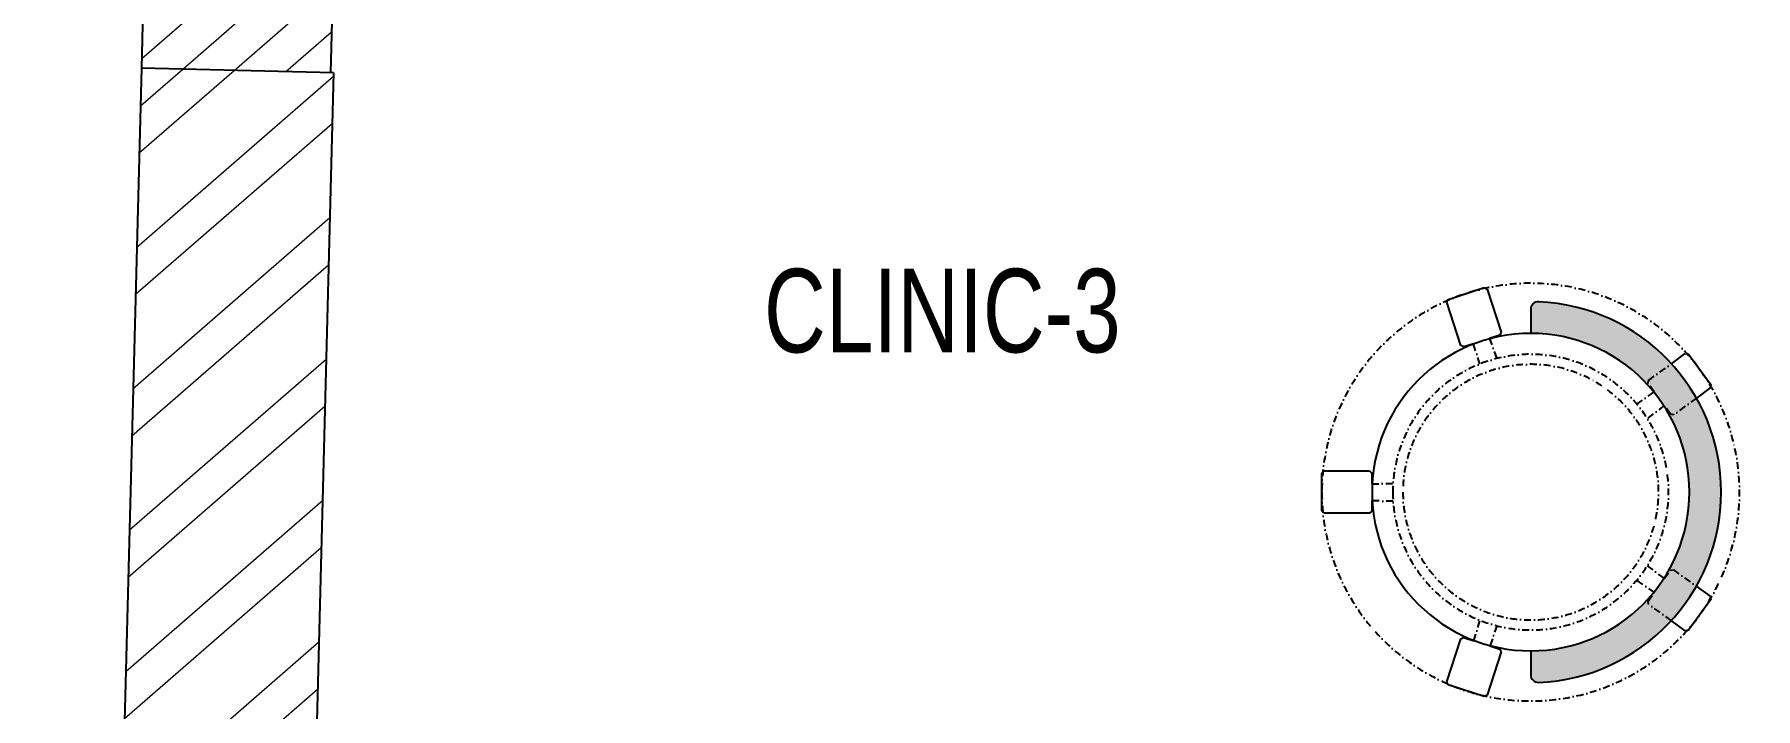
# Model space of a CAD drawing. Header units: feet. Extents: x 3651693 to 3662081, y -5465341 to -5451435.
# Drawn here: x 3652647 to 3654708, y -5456968 to -5456161 of the extents above; entities that cross this region are included whole.
import ezdxf

# ---------------------------------------------------------------- set-up
doc = ezdxf.new("R2010")
doc.units = ezdxf.units.FT
doc.header["$LTSCALE"] = 33
doc.header["$MEASUREMENT"] = 0
doc.linetypes.add('DASHDOT2', pattern=[0.5, 0.25, -0.125, 0, -0.125])
doc.layers.add('A-WALL', color=1, linetype='Continuous')
for name, color, linetype, lineweight in [('HATCH', 9, 'Continuous', 9), ('LENS-DIM', 252, 'Continuous', 5), ('LENS-FURNITURE', 13, 'Continuous', 9), ('LENS-TEXT', 31, 'Continuous', 5), ('LN-ELEVATION-1', 81, 'Continuous', 25), ('LN-HATCH', 251, 'Continuous', 0)]:
    doc.layers.add(name, color=color, linetype=linetype, lineweight=lineweight)
doc.styles.add('LK TXT', font='GILC____.TTF', dxfattribs={"height": 100})

# ---------------------------------------------------------------- blocks, each defined once
blk = doc.blocks.new('A$C7768cef6')
at = {"layer": 'LN-HATCH'}
h = blk.add_hatch(dxfattribs=at)
h.set_pattern_fill('ANSI32', color=256, scale=333, angle=180)
h.set_pattern_definition([(225, (-8476145.499999998, 5278100.999999999), (88.29995930067012, -88.29995930067017), []), (225, (-8476204.366639435, 5278100.999999999), (88.29995930067012, -88.29995930067017), [])])
h.paths.add_polyline_path([(3206.324266267941, -4048.692402662709), (2977.202866679057, -4069.285647921264), (3230.172121921555, -7684.44574892521), (3460.734524888918, -7684.44574892614)])
h.paths.add_polyline_path([(2967.627134693787, -637.4938937639816), (2738.188174406067, -653.5489085866138), (2945.435889311135, -3615.306728641503), (3174.557288900018, -3594.71348338481)])
h.paths.add_polyline_path([(2722.837275948375, 2860.775212550536), (2067.456788793206, 3024.909904948436), (2011.580820744857, 2801.800343981012), (2505.049433324486, 2678.215158701874), (2714.454855754972, -314.3782589323819), (2943.893816044554, -298.3232441106811)])
h.paths.add_polyline_path([(102.6356133781373, 3516.983327278867), (70.24509408324957, 3287.992027409375), (1131.181044183671, 3022.289280325174), (1187.05701223202, 3245.398841289804)])
h.paths.add_polyline_path([(-2536.391984812916, 4177.906243884936), (-2573.675566161052, 3950.140371458605), (-207.7442084159702, 3357.612178679556), (-175.353689122945, 3586.603478548117)])
h.paths.add_polyline_path([(-5282.927916646004, 4865.753744939342), (-5322.564830237999, 4638.577245363034), (-2865.696740439162, 4023.274690458551), (-2828.413159092889, 4251.040562884882)])
h.paths.add_polyline_path([(-5692.355758238583, 4525.227436942979), (-5924.074085010215, 4525.227436942979), (-5594.988467436284, 1838.056437848136), (-5365.366617064923, 1855.175358508714)])
h.paths.add_polyline_path([(-5270.079796809703, 308.536950988695), (-5499.857944216579, 298.437298820354), (-5427.452633406967, -1348.862816617824), (-5197.230566613376, -1348.862816617824)])
h.paths.add_polyline_path([(-3478.449723847211, -1566.558390707709), (-3484.226481860504, -1335.611501223407), (-5017.230566615239, -1518.862816617824), (-5017.230566613376, -1750.500244708732)])
h.paths.add_polyline_path([(-3243.623598568142, -1756.62419608701), (-3473.695539167151, -1756.62419608701), (-3436.185430182144, -3256.227083085105), (-2879.767371468246, -3256.227083085105), (-2649.719529582188, -3250.898954012431), (-2661.866562709212, -3026.227083085105), (-3211.866562711075, -3026.227083085105)])
h.paths.add_polyline_path([(-2593.573243126273, -4289.382268522866), (-2824.628064928577, -4276.085268374532), (-2641.163788782433, -7669.445748926141), (-2410.827878078446, -7669.445748925209)])
h = blk.add_hatch(dxfattribs=at)
h.set_pattern_fill('ANSI31', color=256, scale=333, angle=180)
h.set_pattern_definition([(225, (-8476145.499999998, 5278100.999999999), (29.43331976689004, -29.43331976689005), [])])
h.paths.add_polyline_path([(-5326.328051734716, 1507.114467905834), (-5552.243754390627, 1490.271850431338), (-5499.857944216579, 298.437298820354), (-5273.638985581696, 308.380510661751)])
h.paths.add_polyline_path([(-2649.719529582188, -3250.898954012431), (-2879.767371468246, -3256.227083085105), (-2824.628064928577, -4276.085268374532), (-2593.573243126273, -4289.382268522866)])
at = {"layer": 'A-WALL'}
for p, q in [((-5326.328051734716, 1507.114467905834, -81.85361025111428), (-5273.638985581696, 308.380510661751, -81.85361025111428)), ((-5552.392996760085, 1493.667277764529, -81.85361025111429), (-5499.857944216579, 298.437298820354, -81.85361025111429)), ((-5270.079796809703, 308.536950988695, -81.85361025111429), (-5499.857944216579, 298.437298820354, -81.85361025111429)), ((-5499.857944216579, 298.437298820354, -81.85361025111429), (-5407.747262133285, -1797.181593342684, -81.85361025111429)), ((-5270.079796809703, 308.536950988695, -81.85361025111429), (-5197.230566613376, -1348.862816617824, -81.85361025111429))]:
    blk.add_line(p, q, dxfattribs=at)
blk = doc.blocks.new('DR STOOL')
at = {"layer": 'HATCH'}
h = blk.add_hatch(dxfattribs=at)
h.set_pattern_fill('ANSI36', color=250, angle=-90.00000000000001)
h.set_pattern_definition([(315, (-227.8099174643867, 917.3997257252777), (6.173926083235043, -1.683798022700468), [7.9375, -1.587499999999999, 0, -1.587499999999999])])
edge = h.paths.add_edge_path()
edge.add_line((-190.0000000041909, 4.511094e-10), (-218.6899174675346, 4.511094e-10))
edge.add_arc((-218.6899174670689, 9.120000000388245), 9.119999999940092, 177.6119845363388, 269.9999999996136, ccw=False)
edge.add_arc((-1.8626451e-09, 3.565219e-10), 228.000000002257, 2.3880154632688004, 177.6119845367313, ccw=False)
edge.add_arc((218.6899174633436, 9.120000000497384), 9.120000000051716, -90.00000000034493, 2.3880154629299, ccw=False)
edge.add_line((218.6899174633436, 4.511094e-10), (190, 4.511094e-10))
edge.add_arc((-1.8626451e-09, 4.511094e-10), 190.000000001979, -1.27e-14, 180)
at = {"layer": 'LN-ELEVATION-1', "color": 1, "ltscale": 100}
for p, q in [((-128.6221585394814, 215.4841044476634), (-165.2704676063731, 189.0243927398114)), ((-124.7228340068832, 214.8545704018979), (-128.6221585394814, 215.4841044476634)), ((-112.6981821293011, 198.1996966340157), (-124.7228340068832, 214.8545704018979)), ((124.7553772013634, 214.9803744515593), (112.5488144652918, 198.2845540212292)), ((128.7014972954057, 215.5933048763618), (124.7553772013634, 214.9803744515593)), ((128.7014972954057, 215.5933048763618), (124.7553772013634, 214.9803744515593)), ((165.1911288509145, 188.915192311113), (128.7014972954057, 215.5933048763618)), ((165.1911288509145, 188.915192311113), (128.7014972954057, 215.5933048763618)), ((-165.2704676063731, 189.0243927398114), (-165.9069543029182, 185.0820035930228)), ((165.7973639420234, 185.0121775862135), (165.1911288509145, 188.915192311113)), ((165.7973639420234, 185.0121775862135), (165.1911288509145, 188.915192311113)), ((-165.9069543029182, 185.0820035930228), (-153.8003208162263, 168.3135803133482)), ((153.6734594982117, 168.4294150282658), (165.7973639420234, 185.0121775862135)), ((-191.2928382232785, -35.45407700946089), (-242.9550312487409, -52.24013893969095)), ((-187.9259491492994, -37.1695928365807), (-191.2928382232785, -35.45407700946089)), ((-184.1424400564283, -48.81403796559607), (-187.9259491492994, -37.1695928365807)), ((188.0651108901948, -36.96233201187715), (184.0504167033359, -49.19388854173303)), ((191.3981811110861, -35.27656588272658), (188.0651108901948, -36.96233201187715)), ((243.0100176925771, -52.21682526778022), (191.3981811110861, -35.27656588272658)), ((-242.9550312487409, -52.24013893969095), (-244.7482102331705, -55.75945052818861)), ((-244.7482102331705, -55.75945052818861), (-230.7800458371639, -98.74904560100549)), ((230.715890809428, -98.7280946081737), (244.8123673382215, -55.78040257930116)), ((244.8123673382215, -55.78040257930116), (243.0100176925771, -52.21682526778022)), ((-173.8639617776498, -80.4479453730819), (-177.8421125086024, -68.2044548037811)), ((-175.5596735184081, -83.7759667420105), (-173.8639617776498, -80.4479453730819)), ((177.6922140880488, -68.56540505095472), (173.8739495249465, -80.1985000452405)), ((173.8739495249465, -80.1985000452405), (175.5794035866856, -83.5704969359358)), ((-230.7800458371639, -98.74904560100549), (-227.2218665438704, -100.5620286722478)), ((-227.2218665438704, -100.5620286722478), (-175.5596735184081, -83.7759667420105)), ((175.5794035866856, -83.5704969359358), (227.1912401677109, -100.5107563209894)), ((227.1912401677109, -100.5107563209894), (230.715890809428, -98.7280946081737)), ((-22.72193054761737, -190.2142363802995), (-25.39390889601782, -192.886214728569)), ((-25.39390889601782, -192.886214728569), (-25.39390889601782, -247.2070584567482)), ((-10.47823652112856, -190.2142363802995), (-22.72193054761737, -190.2142363802995)), ((22.78362171910703, -190.2142363802995), (9.910054048988968, -190.2142363802995)), ((25.42475448176265, -192.8553691428751), (22.78362171910703, -190.2142363802995)), ((25.42475448176265, -247.1762128710543), (25.42475448176265, -192.8553691428751)), ((-25.39390889601782, -247.2070584567482), (-22.60096735274419, -250)), ((22.60096735274419, -250), (25.42475448176265, -247.1762128710543)), ((-22.60096735274419, -250), (22.60096735274419, -250))]:
    blk.add_line(p, q, dxfattribs=at)
at = {"layer": 'LN-ELEVATION-1', "linetype": 'DASHDOT2'}
for p, q in [((-92.92521573789418, 170.8129362839827), (-112.6981821293011, 198.1996966340157)), ((112.5488144652918, 198.2845540212292), (92.69529851106927, 171.1294289919315)), ((-153.8003208162263, 168.3135803133482), (-134.1093360339291, 141.0403694751003)), ((-103.4542870586738, 159.9154408004979), (-93.52748446213081, 167.0824927485227)), ((-93.52748446213081, 167.0824927485227), (-92.92521573789418, 170.8129362839827)), ((92.69529851106927, 171.1294289919315), (93.26858203159645, 167.4385604566923)), ((93.26858203159645, 167.4385604566923), (103.6608748426661, 159.8406005539291)), ((133.7372852512635, 141.1612321265929), (153.6734594982117, 168.4294150282658)), ((-130.4219571123831, 140.4450534014686), (-119.9844727469608, 147.9808124662595)), ((-119.9844727469608, 147.9808124662595), (-105.3687285655178, 126.9741353208374)), ((-88.15393704269081, 139.4771787207864), (-103.4542870586738, 159.9154408004979)), ((103.6608748426661, 159.8406005539291), (88.19885099539533, 139.4487815762331)), ((105.4096150295809, 126.94019481352), (120.1194891873747, 147.8074627162714)), ((120.1194891873747, 147.8074627162714), (130.0033113472163, 140.5812532722048)), ((-134.1093360339291, 141.0403694751003), (-130.4219571123831, 140.4450534014686)), ((130.0033113472163, 140.5812532722048), (133.7372852512635, 141.1612321265929)), ((-159.954806596972, -40.49024384317454), (-184.1424400564283, -48.81403796559607)), ((184.0504167033359, -49.19388854173303), (159.8786162491887, -40.79004861696012)), ((-177.8421125086024, -68.2044548037811), (-153.4148110738024, -60.73628028803068)), ((153.3006618716754, -61.02382378749462), (177.6922140880488, -68.56540505095472)), ((-10.92024635523557, -164.6382343793375), (-10.47823652112856, -190.2142363802995)), ((9.910054048988968, -190.2142363802995), (10.35584833659231, -164.674698740353))]:
    blk.add_line(p, q, dxfattribs=at)
at = {"layer": 'LN-ELEVATION-1', "color": 1, "ltscale": 100}
blk.add_lwpolyline([(-190.0000000023283, 0), (-218.6899174656719, 0, -0.4264743413925903), (-227.8019973598421, 9.5, -0.959166304662544), (227.8019973593764, 9.5, -0.4264743413925903), (218.6899174647406, 0), (190.0000000013969, 0)], format="xyb", dxfattribs=at)
at = {"layer": 'LN-ELEVATION-1', "linetype": 'DASHDOT2'}
for radius in [250, 165, 153]:
    blk.add_circle((0, 0), radius, dxfattribs=at)
at = {"layer": 'LN-ELEVATION-1', "color": 1, "ltscale": 100}
blk.add_circle((0, 0), 190, dxfattribs=at)

msp = doc.modelspace()

# ---------------------------------------------------------------- block references
at = {"layer": 'LENS-DIM', "color": 2, "rotation": 355.9972772775358}
msp.add_blockref('A$C7768cef6', (3658240.943269039, -5456882.877343501, 81.85361025068528), dxfattribs=at)
at = {"layer": 'LENS-FURNITURE', "xscale": -1, "rotation": 270}
msp.add_blockref('DR STOOL', (3654438.466731396, -5456708.917783136), dxfattribs=at)

# ---------------------------------------------------------------- texts
at = {"layer": 'LENS-TEXT', "color": 0, "linetype": 'Continuous', "ltscale": 3, "insert": (3653734.143313535, -5456492.341968989), "char_height": 100, "attachment_point": 5, "style": 'LK TXT'}
msp.add_mtext_dynamic_manual_height_columns('CLINIC-3', width=730.5073781448633, gutter_width=0.9999999999999992, heights=[0], dxfattribs=at)

doc.saveas('drawing.dxf')
